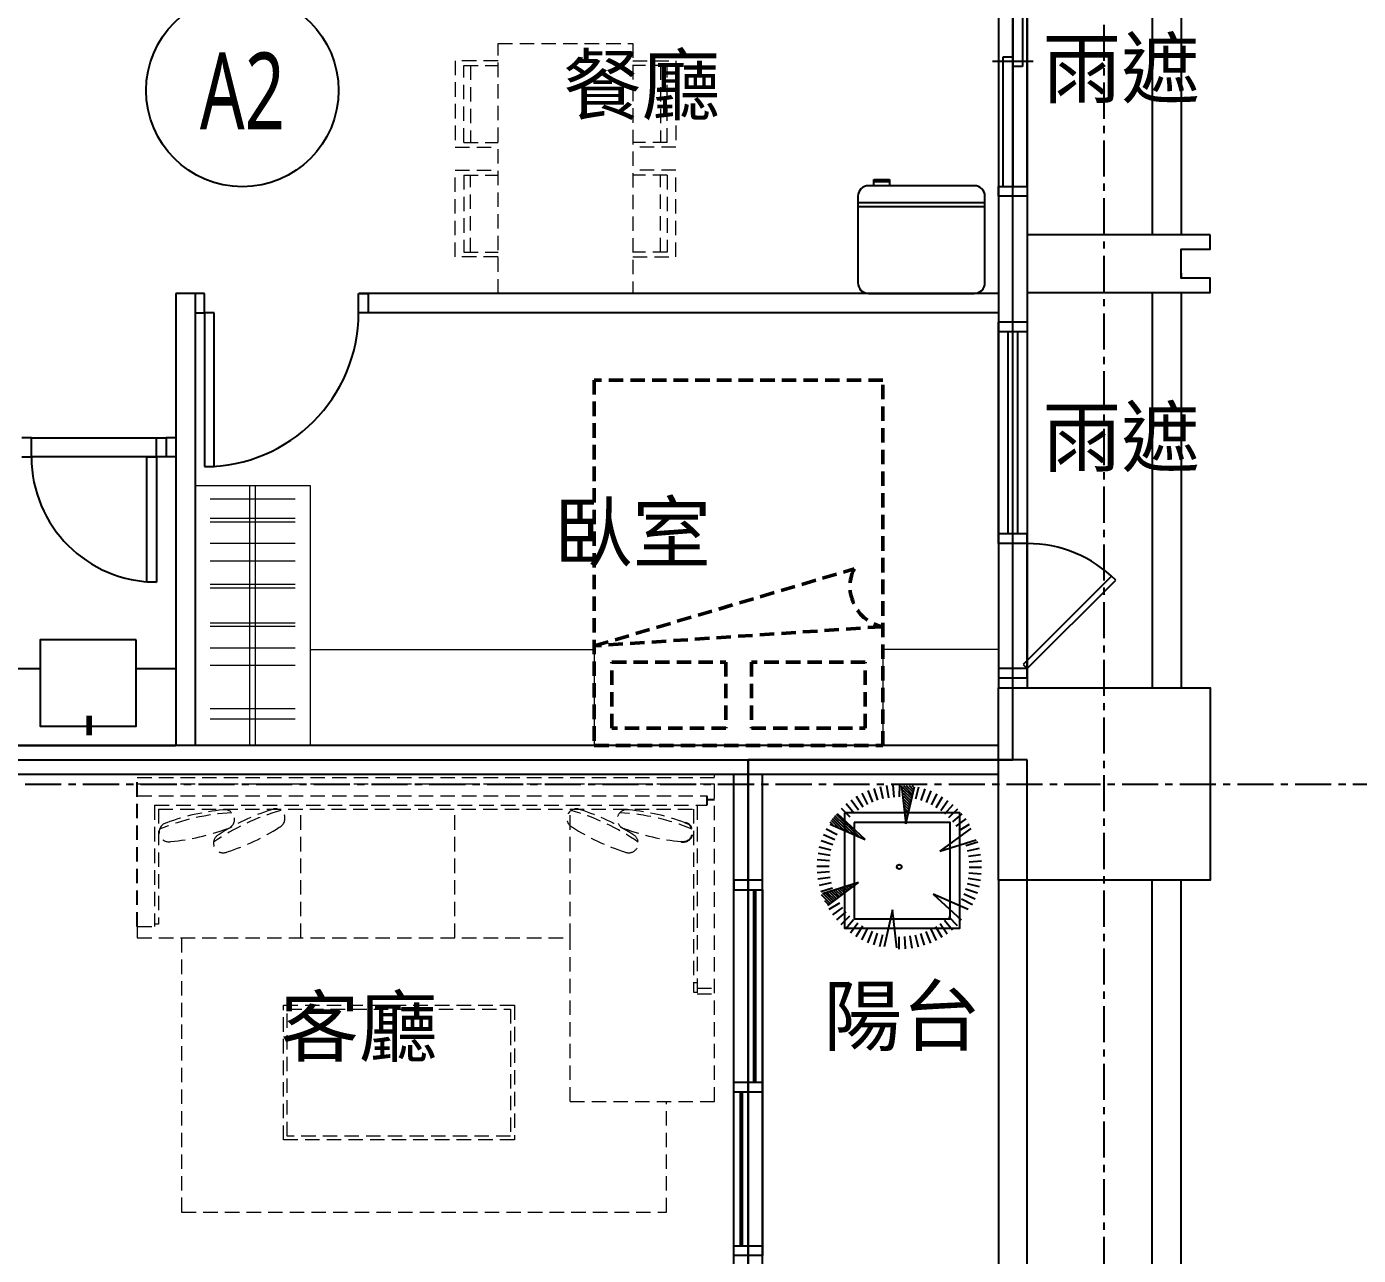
# Model space of a CAD drawing. Header units: millimetres. Extents: x -3377 to 119122, y -22007 to 15479.
# Drawn here: x 42346 to 43038, y 12964 to 13603 of the extents above; entities that cross this region are included whole.
import ezdxf
from ezdxf.enums import TextEntityAlignment as Align

# ---------------------------------------------------------------- set-up
doc = ezdxf.new("R2010")
doc.units = ezdxf.units.MM
doc.header["$LTSCALE"] = 150
doc.header["$MEASUREMENT"] = 0
for name, pattern in [('11', [0.15, 0.1, -0.05]), ('CENTER', [2, 1.25, -0.25, 0.25, -0.25]), ('HIDDEN', [0.375, 0.25, -0.125])]:
    doc.linetypes.add(name, pattern=pattern)
doc.layers.get('0').update_dxf_attribs({"plot": 0})
for name, color, linetype, plot in [('AREA', 3, 'Continuous', False), ('FUNITURE', 9, 'Continuous', False), ('S-ARCH', 252, 'Continuous', False)]:
    doc.layers.add(name, color=color, linetype=linetype, plot=plot)
for name, color, linetype in [('area3', 7, 'HIDDEN'), ('COL', 1, 'Continuous'), ('GRID', 5, 'CENTER'), ('OPEN', 4, 'Continuous'), ('PLANT', 3, 'Continuous'), ('SYM', 3, 'Continuous'), ('TEXT', 2, 'Continuous'), ('TOIL', 6, 'Continuous'), ('WALL', 2, 'Continuous'), ('WALL2', 3, 'Continuous'), ('WALL3', 4, 'Continuous'), ('景觀', 8, 'Continuous')]:
    doc.layers.add(name, color=color, linetype=linetype)
doc.styles.add('C1', font='', dxfattribs={"bigfont": 'japanese.shx'})
doc.styles.add('HH', font='')
doc.styles.get('C1').set_extended_font_data('微軟正黑體')
doc.styles.get('HH').set_extended_font_data('Microsoft JhengHei')

# ---------------------------------------------------------------- blocks, each defined once
blk = doc.blocks.new('A$C36C53BDF')
at = {"color": 252}
for p, q in [((-1537.06143, -13.63893), (-1537.06143, -183.63893)), ((-1522.06143, -13.63893), (-1522.06143, -183.63893)), ((-1522.06143, -203.63893), (-1522.06143, -206.13893)), ((-1537.06143, -213.63893), (-1537.06143, -419.13893)), ((-1522.06143, -213.63893), (-1522.06143, -419.13893))]:
    blk.add_line(p, q, dxfattribs=at)
for points in [[(-1537.06143, -994.13893), (-1537.06143, -519.13893)], [(-1522.06143, -994.13893), (-1522.06143, -519.13893)]]:
    blk.add_lwpolyline(points, dxfattribs=at)
at = {"layer": 'AREA', "color": 252}
blk.add_lwpolyline([(-3734.56144, -1041.63893), (-3144.56143, -1041.63893), (-3144.56143, -701.63893), (-2884.56143, -701.63893), (-2884.56143, -726.63893), (-2884.56143, -1001.63893), (-2727.06143, -1001.63893), (-2617.06143, -1001.63893), (-2617.06143, -1086.63893), (-1609.56143, -1086.63893), (-1609.56143, -766.63893), (-1747.06143, -766.63893), (-1747.06143, -456.63893), (-1609.56143, -456.63893), (-1609.56143, 48.36107)], dxfattribs=at)
for points in [[(-1979.56143, 48.36107), (-1979.56143, 258.36107), (-2412.06143, 258.36107), (-2412.06143, 118.36107), (-2412.06143, -311.63893), (-2412.06143, -449.13893), (-2412.06143, -456.63893), (-1747.06143, -456.63893), (-1609.56143, -456.63893), (-1609.56143, 48.36107), (-1794.56143, 48.36107)], [(-1602.06143, -456.63893), (-1747.06143, -456.63893), (-1747.06143, -766.63893), (-1602.06143, -766.63893)]]:
    blk.add_lwpolyline(points, close=True, dxfattribs=at)
at = {"layer": 'area3', "color": 252}
blk.add_line((-1602.06143, -163.63893), (-1617.06143, -163.63893), dxfattribs=at)
at = {"layer": 'COL', "color": 252}
blk.add_lwpolyline([(-1617.06143, -419.13893), (-1507.06143, -419.13893), (-1507.06143, -519.13893), (-1617.06143, -519.13893)], close=True, dxfattribs=at)
at = {"layer": 'FUNITURE', "color": 252, "linetype": '11', "lineweight": 5, "ltscale": 0.5}
for p, q in [((-1877.06143, -214.13893), (-1877.06143, -84.13893)), ((-1877.06143, -84.13893), (-1807.06143, -84.13893)), ((-1807.06143, -84.13893), (-1807.06143, -214.13893)), ((-1877.06143, -93.15773), (-1899.42958, -93.15773)), ((-1899.42958, -93.15773), (-1899.42958, -138.15773)), ((-1894.92958, -135.68273), (-1894.92958, -95.62778)), ((-1894.92958, -95.63273), (-1877.06143, -95.63273)), ((-1891.45924, -95.62778), (-1891.45924, -135.68273)), ((-1807.06143, -93.15773), (-1784.69329, -93.15773)), ((-1789.19329, -95.63273), (-1807.06143, -95.63273)), ((-1792.66362, -95.62778), (-1792.66362, -135.68273)), ((-1789.19329, -135.68273), (-1789.19329, -95.62778)), ((-1784.69329, -93.15773), (-1784.69329, -138.15773)), ((-1899.42958, -138.15773), (-1877.06143, -138.15773)), ((-1894.92958, -135.68273), (-1877.06143, -135.68273)), ((-1789.19329, -135.68273), (-1807.06143, -135.68273)), ((-1784.69329, -138.15773), (-1807.06143, -138.15773)), ((-1899.42958, -195.12014), (-1899.42958, -150.12014)), ((-1899.42958, -150.12014), (-1877.06143, -150.12014)), ((-1784.69329, -150.12014), (-1807.06143, -150.12014)), ((-1784.69329, -195.12014), (-1784.69329, -150.12014)), ((-1894.92958, -152.59514), (-1894.92958, -192.65009)), ((-1894.92958, -152.59514), (-1877.06143, -152.59514)), ((-1891.45924, -192.65009), (-1891.45924, -152.59514)), ((-1789.19329, -152.59514), (-1807.06143, -152.59514)), ((-1792.66362, -192.65009), (-1792.66362, -152.59514)), ((-1789.19329, -152.59514), (-1789.19329, -192.65009)), ((-1894.92958, -192.64514), (-1877.06143, -192.64514)), ((-1789.19329, -192.64514), (-1807.06143, -192.64514)), ((-1877.06143, -195.12014), (-1899.42958, -195.12014)), ((-1807.06143, -195.12014), (-1784.69329, -195.12014)), ((-1876.98165, -214.13893), (-1877.06143, -214.05915)), ((-1807.06143, -214.13893), (-1877.06143, -214.13893)), ((-1764.56143, -464.13893), (-2064.56143, -464.13893)), ((-2064.56143, -465.75957), (-1764.56143, -465.75957)), ((-2064.56143, -469.10368), (-1764.56143, -469.10368)), ((-1764.56147, -634.13893), (-1764.56143, -464.13893)), ((-2064.56143, -475.21087), (-1768.56143, -475.21087)), ((-2055.56143, -480.21087), (-1768.56143, -480.21087)), ((-2055.56143, -480.21087), (-2055.56143, -543.21087)), ((-2053.56143, -482.21087), (-1775.56143, -482.21087)), ((-2053.56143, -482.21087), (-2053.56143, -542.06598)), ((-1979.56143, -549.13893), (-1979.56143, -482.21087)), ((-1899.56143, -549.13893), (-1899.56143, -482.21087)), ((-1839.56143, -549.13893), (-1839.56143, -482.21087)), ((-1775.56143, -482.21087), (-1775.56143, -577.29019)), ((-1773.56143, -480.21087), (-1773.56143, -578.21087)), ((-2064.56143, -543.21087), (-2064.56143, -549.13893)), ((-2064.56143, -543.21087), (-2055.56143, -543.21087)), ((-2053.56143, -542.06598), (-2055.56143, -542.06598)), ((-2064.56143, -549.13893), (-1839.56143, -549.13893)), ((-2041.50765, -549.13893), (-2041.50765, -691.71087)), ((-1839.56143, -634.13893), (-1839.56143, -549.13893)), ((-1775.56146, -572.29019), (-1773.56146, -572.29019)), ((-1775.56143, -577.29019), (-1773.56143, -577.29019)), ((-1773.56146, -575.21087), (-1764.56146, -575.21087)), ((-1773.56143, -578.21087), (-1764.56143, -578.21087)), ((-1988.59696, -654.13893), (-1988.59696, -584.13893)), ((-1988.59696, -584.13893), (-1868.59696, -584.13893)), ((-1986.59696, -652.13893), (-1986.59696, -586.13893)), ((-1986.59696, -586.13893), (-1870.59696, -586.13893)), ((-1870.59696, -586.13893), (-1870.59696, -652.13893)), ((-1868.59696, -584.13893), (-1868.59696, -654.13893)), ((-1839.56143, -634.13893), (-1764.56147, -634.13893)), ((-1789.56143, -691.71087), (-1789.56143, -634.13893)), ((-1868.59696, -654.13893), (-1988.59696, -654.13893)), ((-1870.59696, -652.13893), (-1986.59696, -652.13893)), ((-2041.50765, -691.71087), (-1789.56143, -691.71087))]:
    blk.add_line(p, q, dxfattribs=at)
at = {"layer": 'FUNITURE', "color": 252, "ltscale": 0.5}
for p, q in [((-1629.56143, -158.13893), (-1684.56143, -158.13893)), ((-1629.56143, -158.13893), (-1684.56143, -158.13893)), ((-1681.73737, -154.83893), (-1673.66274, -154.83893)), ((-1681.73737, -158.13893), (-1681.73737, -154.83893)), ((-1681.73737, -154.83893), (-1673.66274, -154.83893)), ((-1681.73737, -158.13893), (-1681.73737, -154.83893)), ((-1673.66274, -156.13893), (-1681.73737, -156.13893)), ((-1673.66274, -156.13893), (-1681.73737, -156.13893)), ((-1673.66274, -154.83893), (-1673.66274, -158.13893)), ((-1673.66274, -154.83893), (-1673.66274, -158.13893)), ((-1690.06143, -163.63893), (-1690.06143, -208.63893)), ((-1690.06143, -163.63893), (-1690.06143, -208.63893)), ((-1624.06143, -208.63893), (-1624.06143, -163.63893)), ((-1624.06143, -208.63893), (-1624.06143, -163.63893)), ((-1690.06143, -166.93893), (-1624.06143, -166.93893)), ((-1690.06143, -166.93893), (-1624.06143, -166.93893)), ((-1690.06143, -169.00073), (-1624.06143, -169.00073)), ((-1690.06143, -169.00073), (-1624.06143, -169.00073)), ((-1617.06143, -214.13893), (-1697.06143, -214.13893)), ((-1617.06143, -214.13893), (-1697.06143, -214.13893)), ((-1684.56143, -214.13893), (-1629.56143, -214.13893)), ((-1684.56143, -214.13893), (-1629.56143, -214.13893))]:
    blk.add_line(p, q, dxfattribs=at)
at = {"layer": 'FUNITURE', "color": 252, "lineweight": 5, "ltscale": 0.5}
for p, q in [((-2006.06144, -449.13577), (-2006.06144, -314.13577)), ((-2003.06144, -449.13577), (-2003.06144, -314.13577))]:
    blk.add_line(p, q, dxfattribs=at)
at = {"layer": 'FUNITURE', "color": 252, "lineweight": 13, "ltscale": 0.5}
for p, q in [((-1982.4849, -321.00122), (-2026.63797, -321.00122)), ((-2026.63797, -330.9422), (-1982.4849, -330.9422)), ((-1982.4849, -332.98769), (-2026.63797, -332.98769)), ((-1982.4849, -344.12827), (-2026.63797, -344.12827)), ((-1982.4849, -353.27975), (-2026.63797, -353.27975)), ((-2026.63797, -365.26622), (-1982.4849, -365.26622)), ((-1982.4849, -367.31171), (-2026.63797, -367.31171)), ((-2026.63797, -385.26622), (-1982.4849, -385.26622)), ((-1982.4849, -387.31171), (-2026.63797, -387.31171)), ((-1982.4849, -398.45229), (-2026.63797, -398.45229)), ((-1982.4849, -407.60377), (-2026.63797, -407.60377)), ((-1982.4849, -430.10377), (-2026.63797, -430.10377)), ((-1982.4849, -435.50122), (-2026.63797, -435.50122))]:
    blk.add_line(p, q, dxfattribs=at)
at = {"layer": 'FUNITURE', "color": 252, "linetype": '11', "lineweight": 50, "ltscale": 0.5}
for p, q in [((-1827.06173, -397.35026), (-1692.06173, -357.35026)), ((-1677.43673, -387.35026), (-1827.06173, -397.35026))]:
    blk.add_line(p, q, dxfattribs=at)
at = {"layer": 'FUNITURE', "color": 252, "linetype": '11', "ltscale": 0.5}
for p, q in [((-2064.56143, -543.21087), (-2064.56143, -464.13893)), ((-1768.56144, -475.21087), (-1768.56144, -480.21087)), ((-1768.56144, -477.21087), (-1764.56144, -477.21087))]:
    blk.add_line(p, q, dxfattribs=at)
at = {"layer": 'FUNITURE', "color": 252, "linetype": '11', "lineweight": 50, "ltscale": 0.5}
blk.add_lwpolyline([(-1827.06173, -449.13577), (-1677.06173, -449.13577), (-1677.06173, -259.13577), (-1827.06173, -259.13577), (-1827.06173, -449.13577)], dxfattribs=at)
at = {"layer": 'FUNITURE', "color": 252, "lineweight": 5, "ltscale": 0.5}
for points in [[(-2034.56143, -314.13577), (-2034.56143, -449.13577), (-1974.56143, -449.13577), (-1974.56143, -314.13577)], [(-1974.56143, -399.13577), (-1827.06173, -399.13577), (-1827.06173, -449.13577), (-1974.56143, -449.13577)], [(-1617.06143, -449.13893), (-1617.06143, -399.13893), (-1677.06173, -399.13577), (-1677.06173, -449.13577)]]:
    blk.add_lwpolyline(points, close=True, dxfattribs=at)
at = {"layer": 'FUNITURE', "color": 252, "linetype": '11', "lineweight": 50, "ltscale": 0.5}
for points in [[(-1817.89886, -440.15042), (-1817.89886, -405.75226), (-1758.72459, -405.75226), (-1758.72459, -440.15042)], [(-1686.22459, -440.15042), (-1686.22459, -405.75226), (-1745.39886, -405.75226), (-1745.39886, -440.15042)]]:
    blk.add_lwpolyline(points, close=True, dxfattribs=at)
at = {"layer": 'FUNITURE', "color": 252, "ltscale": 0.5}
for centre, start, end in [((-1684.56143, -163.63893), 89.99999516, 179.99999517), ((-1684.56143, -163.63893), 89.99999516, 179.99999517), ((-1629.56143, -163.63893), 359.99999517, 89.99999516), ((-1629.56143, -163.63893), 359.99999517, 89.99999516), ((-1684.56143, -208.63893), 179.99999517, 269.99999516), ((-1684.56143, -208.63893), 179.99999517, 269.99999516), ((-1629.56143, -208.63893), 269.99999516, 359.99999517), ((-1629.56143, -208.63893), 269.99999516, 359.99999517)]:
    blk.add_arc(centre, 5.5, start, end, dxfattribs=at)
at = {"layer": 'FUNITURE', "color": 252, "linetype": '11', "lineweight": 50, "ltscale": 0.5}
blk.add_arc((-1672.80647, -366.52817), 21.33071, 154.51547753, 257.46299041, dxfattribs=at)
at = {"layer": 'FUNITURE', "color": 252, "linetype": '11', "lineweight": 5, "ltscale": 0.5}
for centre, radius, start, end in [((-2009.51623, -596.9231), 113, 92.9555158, 112.63374078), ((-2009.91548, -595.16501), 113, 95.16647862, 110.42277796), ((-1959.84431, -591.82138), 113, 105.47817621, 125.1564012), ((-1960.61527, -590.19169), 113, 107.68913904, 122.94543837), ((-2018.98384, -487.49995), 5, 282.79462829, 102.79462829), ((-1992.81244, -487.0542), 5, 295.31728871, 115.31728871), ((-1836.31042, -487.0542), 5, 64.68271129, 244.68271129), ((-1869.27856, -591.82138), 113, 54.8435988, 74.52182379), ((-1868.5076, -590.19169), 113, 57.05456163, 72.31086096), ((-1810.13903, -487.49995), 5, 77.20537171, 257.20537171), ((-1819.60664, -596.9231), 113, 67.36625921, 87.0444842), ((-1819.20738, -595.16501), 113, 69.57722204, 84.83352138), ((-2048.23894, -494.14366), 5, 102.79462829, 282.79462829), ((-1780.88393, -494.14366), 5, 257.20537171, 77.20537171), ((-2057.3073, -386.4786), 113, 275.16647862, 290.42277796), ((-2019.93105, -499.88312), 5, 115.31728871, 295.31728871), ((-2052.12823, -396.74563), 113, 287.68913904, 302.94543837), ((-1776.99464, -396.74563), 113, 237.05456163, 252.31086096), ((-1809.19182, -499.88312), 5, 244.68271129, 64.68271129), ((-1771.81557, -386.4786), 113, 249.57722204, 264.83352138)]:
    blk.add_arc(centre, radius, start, end, dxfattribs=at)
at = {"layer": 'FUNITURE', "color": 252, "linetype": '11', "ltscale": 0.5}
blk.add_arc((-1780.88393, -494.14366), 5, 257.20536031, 77.20536031, dxfattribs=at)
at = {"layer": 'GRID', "color": 252, "ltscale": 0.1}
for p, q in [((-1562.06143, -1143.31489), (-1562.06143, 1527.02051)), ((-4852.80253, -469.13893), (-1061.07926, -469.13893))]:
    blk.add_line(p, q, dxfattribs=at)
at = {"layer": 'OPEN', "color": 252, "linetype": 'Continuous'}
for p, q in [((-1617.06143, -28.63893), (-1617.06143, -158.63893)), ((-1609.56143, -28.63893), (-1609.56143, -158.63893)), ((-1604.56143, -28.63893), (-1604.56143, -96.13893)), ((-1602.06143, -158.63893), (-1602.06143, -28.63893)), ((-1599.06143, -93.63893), (-1620.06143, -93.63893)), ((-1614.56143, -158.63893), (-1614.56143, -91.13893)), ((-1614.56143, -91.13893), (-1609.56143, -91.13893)), ((-1604.56143, -96.13893), (-1609.56143, -96.13893)), ((-1617.06143, -163.63893), (-1617.06143, -158.63893)), ((-1617.06143, -158.63893), (-1602.06143, -158.63893)), ((-1602.06143, -158.63893), (-1602.06143, -163.63893)), ((-2029.56173, -214.13893), (-2034.56173, -214.13893)), ((-2029.56173, -224.13893), (-2029.56173, -214.13893)), ((-1949.56173, -224.13893), (-1949.56173, -214.13893)), ((-1949.56173, -214.13893), (-1944.56173, -214.13893)), ((-2034.56173, -224.13893), (-2029.56173, -224.13893)), ((-2029.56173, -224.13893), (-2029.56173, -304.13893)), ((-2024.56173, -224.13893), (-2029.56173, -224.13893)), ((-2024.56173, -304.13893), (-2024.56173, -224.13893)), ((-1944.56173, -224.13893), (-1949.56173, -224.13893)), ((-2119.56143, -289.13893), (-2124.56143, -289.13893)), ((-2119.56143, -299.13893), (-2119.56143, -289.13893)), ((-2119.56143, -289.13893), (-2054.56143, -289.13893)), ((-2054.56143, -299.13893), (-2054.56143, -289.13893)), ((-2054.56143, -289.13893), (-2049.56143, -289.13893)), ((-2124.56143, -299.13893), (-2119.56143, -299.13893)), ((-2054.56143, -299.13893), (-2119.56143, -299.13893)), ((-2059.56143, -364.13893), (-2059.56143, -299.13893)), ((-2059.56143, -299.13893), (-2054.56143, -299.13893)), ((-2049.56143, -299.13893), (-2054.56143, -299.13893)), ((-2054.56143, -299.13893), (-2054.56143, -364.13893)), ((-2029.56173, -304.13893), (-2024.56173, -304.13893)), ((-2054.56143, -364.13893), (-2059.56143, -364.13893)), ((-1754.56143, -519.13893), (-1754.56143, -524.13893)), ((-1754.56143, -524.13893), (-1739.56143, -524.13893)), ((-1754.56143, -709.13893), (-1754.56143, -524.13893)), ((-1744.06143, -624.13893), (-1744.06143, -524.13893)), ((-1743.06143, -624.13893), (-1743.06143, -524.13893)), ((-1739.56143, -524.13893), (-1739.56143, -519.13893)), ((-1739.56143, -524.13893), (-1739.56143, -709.13893)), ((-1754.56143, -624.13893), (-1739.56143, -624.13893)), ((-1754.56143, -629.13893), (-1739.56143, -629.13893)), ((-1751.06143, -709.13893), (-1751.06143, -629.13893)), ((-1750.06143, -709.13893), (-1750.06143, -629.13893)), ((-1750.06143, -629.13893), (-1747.06143, -629.13893)), ((-1747.06143, -629.13893), (-1747.06143, -624.13893)), ((-1747.06143, -624.13893), (-1744.06143, -624.13893)), ((-1747.06143, -709.13893), (-1747.06143, -629.13893)), ((-1754.56143, -714.13893), (-1754.56143, -709.13893)), ((-1754.56143, -709.13893), (-1739.56143, -709.13893)), ((-1739.56143, -709.13893), (-1739.56143, -714.13893))]:
    blk.add_line(p, q, dxfattribs=at)
at = {"layer": 'OPEN', "color": 252, "lineweight": -2}
for p, q in [((-1617.06143, -234.13893, 1.07354), (-1617.06143, -229.13893, 1.07354)), ((-1617.06143, -339.13893, 1.07354), (-1617.06143, -234.13893, 1.07354)), ((-1602.06143, -234.13893, 1.07354), (-1617.06143, -234.13893, 1.07354)), ((-1612.06143, -234.13893, 1.07354), (-1612.06143, -339.13893, 1.07354)), ((-1607.06143, -234.13893, 1.07354), (-1607.06143, -339.13893, 1.07354)), ((-1602.06143, -229.13893, 1.07354), (-1602.06143, -234.13893, 1.07354)), ((-1602.06143, -234.13893, 1.07354), (-1602.06143, -339.13893, 1.07354)), ((-1602.06143, -339.13893, 1.07354), (-1617.06143, -339.13893, 1.07354)), ((-1617.06143, -339.13893, 1.07354), (-1617.06143, -344.13893, 1.07354)), ((-1602.06143, -344.13893, 1.07354), (-1602.06143, -339.13893, 1.07354))]:
    blk.add_line(p, q, dxfattribs=at)
at = {"layer": 'OPEN', "color": 252, "linetype": 'Continuous', "lineweight": -2}
for p, q in [((-1617.06143, -344.13893, 1.07354), (-1617.06143, -339.13893, 1.07354)), ((-1602.06143, -344.13893, 1.07354), (-1617.06143, -344.13893, 1.07354)), ((-1617.06143, -344.13893, 1.07354), (-1617.06143, -409.13893, 1.07354)), ((-1602.06143, -339.13893, 1.07354), (-1602.06143, -344.13893, 1.07354)), ((-1602.06143, -409.13893, 1.07354), (-1602.06143, -344.13893, 1.07354)), ((-1558.22081, -361.05567, 1.07354), (-1604.18275, -407.01761, 1.07354)), ((-1602.06143, -409.13893, 1.07354), (-1556.09949, -363.17699, 1.07354)), ((-1556.09949, -363.17699, 1.07354), (-1558.22081, -361.05567, 1.07354)), ((-1604.18275, -407.01761, 1.07354), (-1602.06143, -409.13893, 1.07354)), ((-1602.06143, -409.13893, 1.07354), (-1617.06143, -409.13893, 1.07354)), ((-1617.06143, -409.13893, 1.07354), (-1617.06143, -414.13893, 1.07354)), ((-1602.06143, -414.13893, 1.07354), (-1602.06143, -409.13893, 1.07354))]:
    blk.add_line(p, q, dxfattribs=at)
at = {"layer": 'OPEN', "color": 252, "linetype": 'Continuous'}
for centre, radius, start, end in [((-2029.56173, -224.13893), 80, 270, 0), ((-2054.56143, -299.13893), 65, 180, 270)]:
    blk.add_arc(centre, radius, start, end, dxfattribs=at)
at = {"layer": 'OPEN', "color": 252, "linetype": 'Continuous', "lineweight": -2}
blk.add_arc((-1602.06143, -409.13893, 1.07354), 65, 45, 90, dxfattribs=at)
at = {"layer": 'PLANT', "color": 252, "lineweight": -2}
for points in [[(-1697.06143, -484.13893), (-1697.06143, -544.13893), (-1637.06143, -544.13893), (-1637.06143, -484.13893)], [(-1692.06143, -489.13893), (-1692.06143, -539.13893), (-1642.06143, -539.13893), (-1642.06143, -489.13893)]]:
    blk.add_lwpolyline(points, close=True, dxfattribs=at)
at = {"layer": 'SYM', "color": 252}
blk.add_circle((-2009.94333, -108.64397), 50, dxfattribs=at)
at = {"layer": 'TOIL', "color": 252}
for p, q in [((-2139.56143, -409.13893), (-2115.06143, -409.13893)), ((-2065.06143, -409.13893), (-2044.56143, -409.13893)), ((-2044.56143, -409.13893), (-2044.56143, -449.13893)), ((-2224.56143, -449.13893), (-2044.56143, -449.13893))]:
    blk.add_line(p, q, dxfattribs=at)
blk.add_lwpolyline([(-2065.06143, -394.13893), (-2115.06143, -394.13893), (-2115.06143, -439.13893), (-2065.06143, -439.13893)], close=True, dxfattribs=at)
at = {"layer": 'TOIL', "color": 252, "const_width": 3}
blk.add_lwpolyline([(-2089.56143, -433.68217), (-2089.56143, -443.79374)], dxfattribs=at)
at = {"layer": 'WALL', "color": 252}
for p, q in [((-1602.06143, 55.86107), (-1602.06143, -419.13893)), ((-1617.06143, 40.86107), (-1617.06143, -419.13893)), ((-1602.06143, -229.13893, 1.07354), (-1617.06143, -229.13893, 1.07354)), ((-1602.06143, -414.13893, 1.07354), (-1617.06143, -414.13893, 1.07354)), ((-1617.06143, -449.13893), (-2404.56143, -449.13893)), ((-1617.06143, -464.13893), (-2419.56143, -464.13893)), ((-1739.56143, -519.13893), (-1754.56143, -519.13893)), ((-1739.56143, -714.13893), (-1754.56143, -714.13893))]:
    blk.add_line(p, q, dxfattribs=at)
blk.add_lwpolyline([(-1507.06143, -183.63893), (-1602.06143, -183.63893), (-1602.06143, -213.63893), (-1507.06143, -213.63893), (-1507.06143, -206.13893), (-1522.06143, -206.13893), (-1522.06143, -191.13893), (-1507.06143, -191.13893)], close=True, dxfattribs=at)
for points in [[(-1617.06143, -994.13893), (-1617.06143, -774.13893), (-1754.56143, -774.13893), (-1754.56143, -464.13893)], [(-1602.06143, -994.13893), (-1602.06143, -759.13893), (-1739.56143, -759.13893), (-1739.56143, -464.13893)]]:
    blk.add_lwpolyline(points, dxfattribs=at)
at = {"layer": 'WALL2', "color": 252}
for p, q in [((-2044.56143, -214.13893), (-2044.56143, -449.13893)), ((-2034.56143, -214.13893), (-2044.56143, -214.13893)), ((-2034.56143, -214.13893), (-2034.56143, -449.13893)), ((-1617.06142, -214.13893), (-1949.22967, -214.13893)), ((-1944.56173, -214.13893), (-1944.56173, -224.13893)), ((-1617.06142, -224.13893), (-1944.56173, -224.13893)), ((-2044.56143, -289.13893), (-2049.56143, -289.13893)), ((-2049.56143, -289.13893), (-2049.56143, -299.13893)), ((-2044.56143, -299.13893), (-2049.56143, -299.13893))]:
    blk.add_line(p, q, dxfattribs=at)
at = {"layer": 'WALL3', "color": 252}
for p, q in [((-1617.06143, -519.13893), (-1617.06143, -759.13893)), ((-1602.06143, -754.13893), (-1602.06143, -519.13893))]:
    blk.add_line(p, q, dxfattribs=at)
at = {"layer": '景觀', "color": 252}
for p, q in [((-1676.86477, -476.79315), (-1678.33161, -470.53584)), ((-1674.06248, -476.25133), (-1675.03385, -469.89822)), ((-1671.22632, -475.93105), (-1671.69623, -469.52131)), ((-1668.37377, -475.83428), (-1668.33934, -469.40743)), ((-1667.34119, -470.02923), (-1665.09673, -489.77143)), ((-1666.31879, -469.88321), (-1661.9462, -474.1642)), ((-1665.09673, -489.77143), (-1660.71766, -470.59409)), ((-1664.8952, -469.86814), (-1661.70275, -472.9937)), ((-1663.4716, -469.85307), (-1661.45931, -471.8232)), ((-1662.048, -469.838), (-1661.21587, -470.6527)), ((-1689.77666, -482.66193), (-1693.52641, -477.44226)), ((-1687.39503, -481.08897), (-1690.72368, -475.59119)), ((-1684.89732, -479.70771), (-1687.78437, -473.96572)), ((-1682.29894, -478.52668), (-1684.72658, -472.57587)), ((-1679.61591, -477.55316), (-1681.56917, -471.43023)), ((-1666.81471, -470.80653), (-1662.18964, -475.3347)), ((-1666.64447, -472.38204), (-1662.43308, -476.5052)), ((-1666.47423, -473.95756), (-1662.67652, -477.6757)), ((-1666.30399, -475.53307), (-1662.91996, -478.8462)), ((-1666.13375, -477.10859), (-1663.1634, -480.0167)), ((-1659.89353, -476.88408), (-1658.35973, -470.64285)), ((-1657.1507, -477.67353), (-1655.13194, -471.57188)), ((-1654.47825, -478.67575), (-1651.98699, -472.7513)), ((-1651.89268, -479.88456), (-1648.94427, -474.17383)), ((-1649.40992, -481.2925), (-1646.02254, -475.8307)), ((-1694.13379, -486.34307), (-1698.6539, -481.77426)), ((-1692.02754, -484.41691), (-1696.17526, -479.50753)), ((-1665.96351, -478.6841), (-1663.40684, -481.1872)), ((-1665.79327, -480.25962), (-1663.65028, -482.35771)), ((-1665.62303, -481.83513), (-1663.89373, -483.52821)), ((-1665.45279, -483.41064), (-1664.13717, -484.69871)), ((-1647.04528, -482.89089), (-1643.23981, -477.71171)), ((-1644.81333, -484.66989), (-1640.61325, -479.80524)), ((-1642.72785, -486.61852), (-1638.15903, -482.0984)), ((-1704.63838, -488.72016), (-1703.06039, -490.26508)), ((-1704.46176, -490.04358), (-1686.24228, -497.97092)), ((-1704.01479, -487.92184), (-1700.26097, -491.59701)), ((-1703.3912, -487.12352), (-1697.46155, -492.92893)), ((-1702.76761, -486.3252), (-1694.66213, -494.26086)), ((-1702.14403, -485.52688), (-1691.86271, -495.59279)), ((-1701.37017, -484.87569), (-1689.06329, -496.92471)), ((-1686.24228, -497.97092), (-1700.66081, -484.58986)), ((-1665.28255, -484.98616), (-1664.38061, -485.86921)), ((-1665.11231, -486.56167), (-1664.62405, -487.03971)), ((-1664.94207, -488.13719), (-1664.86749, -488.21021)), ((-1640.80168, -488.72476), (-1635.8923, -484.57705)), ((-1639.04671, -490.97564), (-1633.82704, -487.2259)), ((-1637.47374, -493.35728), (-1631.97596, -490.02862)), ((-1702.07655, -498.09348), (-1708.00101, -495.60221)), ((-1700.86775, -495.5079), (-1706.57848, -492.55949)), ((-1631.44797, -492.16941), (-1647.42298, -503.98428)), ((-1647.42298, -503.98428), (-1628.62538, -498.18799)), ((-1703.86822, -503.50876), (-1710.10945, -501.97496)), ((-1703.07877, -500.76592), (-1709.18042, -498.74716)), ((-1633.93794, -501.13639), (-1627.815, -499.18314)), ((-1633.17792, -503.88753), (-1626.92061, -502.4207)), ((-1704.91803, -511.989), (-1711.34487, -511.95456)), ((-1704.79069, -509.13765), (-1711.19503, -508.59907)), ((-1704.44004, -506.30508), (-1710.78237, -505.26569)), ((-1632.63611, -506.68982), (-1626.283, -505.71846)), ((-1632.31582, -509.52599), (-1625.90609, -509.05607)), ((-1704.82126, -514.84154), (-1711.23099, -515.31146)), ((-1704.50097, -517.67771), (-1710.85408, -518.64907)), ((-1632.69704, -518.06245), (-1626.35471, -519.10184)), ((-1632.34639, -515.22988), (-1625.94206, -515.76846)), ((-1632.21905, -512.37853), (-1625.79221, -512.41297)), ((-1703.95916, -520.48), (-1710.21647, -521.94683)), ((-1703.19914, -523.23114), (-1709.32208, -525.18439)), ((-1689.7141, -520.38325), (-1708.5117, -526.17954)), ((-1707.07965, -525.7776), (-1702.8181, -529.94987)), ((-1705.99057, -525.43502), (-1701.99855, -529.3434)), ((-1705.68911, -532.19812), (-1689.7141, -520.38325)), ((-1704.90149, -525.09244), (-1701.17901, -528.73693)), ((-1703.81241, -524.74986), (-1700.35946, -528.13047)), ((-1702.72333, -524.40728), (-1699.53992, -527.524)), ((-1701.63426, -524.0647), (-1698.72037, -526.91753)), ((-1700.54518, -523.72212), (-1697.90082, -526.31106)), ((-1699.4561, -523.37954), (-1697.08128, -525.7046)), ((-1698.36702, -523.03695), (-1696.26173, -525.09813)), ((-1697.27794, -522.69437), (-1695.44219, -524.49166)), ((-1696.18886, -522.35179), (-1694.62264, -523.88519)), ((-1695.09978, -522.00921), (-1693.8031, -523.27873)), ((-1694.0107, -521.66663), (-1692.98355, -522.67226)), ((-1692.92162, -521.32405), (-1692.16401, -522.06579)), ((-1691.83254, -520.98147), (-1691.34446, -521.45932)), ((-1690.74346, -520.63889), (-1690.52492, -520.85286)), ((-1634.05831, -523.60161), (-1627.95666, -525.62037)), ((-1633.26886, -520.85877), (-1627.02763, -522.39257)), ((-1709.14336, -526.57481), (-1704.45719, -531.1628)), ((-1708.16873, -526.12018), (-1703.63764, -530.55633)), ((-1707.45749, -529.6342), (-1705.27673, -531.76927)), ((-1699.66334, -531.01025), (-1705.16112, -534.33891)), ((-1650.8948, -526.39661), (-1636.47627, -539.77767)), ((-1632.67532, -534.32395), (-1650.8948, -526.39661)), ((-1636.26933, -528.85963), (-1630.55861, -531.80804)), ((-1635.06053, -526.27405), (-1629.13607, -528.76532)), ((-1698.09038, -533.39189), (-1703.31004, -537.14163)), ((-1696.3354, -535.64277), (-1701.24478, -539.79048)), ((-1694.40923, -537.74901), (-1698.97805, -542.26913)), ((-1692.32375, -539.69764), (-1696.52384, -544.56229)), ((-1672.04036, -534.5961), (-1676.41942, -553.77344)), ((-1669.79589, -554.3383), (-1672.04036, -534.5961)), ((-1643.00329, -538.02446), (-1638.48318, -542.59327)), ((-1690.0918, -541.47664), (-1693.89727, -546.65582)), ((-1687.72716, -543.07503), (-1691.11454, -548.53683)), ((-1685.2444, -544.48297), (-1688.19281, -550.1937)), ((-1682.65883, -545.69178), (-1685.15009, -551.61623)), ((-1679.98639, -546.694), (-1682.00514, -552.79565)), ((-1654.83814, -545.84085), (-1652.4105, -551.79166)), ((-1652.23976, -544.65982), (-1649.35271, -550.40181)), ((-1649.74205, -543.27856), (-1646.4134, -548.77634)), ((-1647.36042, -541.7056), (-1643.61067, -546.92527)), ((-1645.10954, -539.95062), (-1640.96182, -544.86)), ((-1677.24355, -547.48345), (-1678.77735, -553.72468)), ((-1668.76331, -548.53325), (-1668.79775, -554.9601)), ((-1665.91076, -548.43648), (-1665.44085, -554.84622)), ((-1663.0746, -548.1162), (-1662.10323, -554.46931)), ((-1660.27231, -547.57438), (-1658.80548, -553.83169)), ((-1657.52117, -546.81437), (-1655.56791, -552.9373))]:
    blk.add_line(p, q, dxfattribs=at)
blk.add_circle((-1668.56854, -512.18376), 1.20803, dxfattribs=at)
at = {"layer": 'SYM', "color": 252, "style": 'C1', "width": 0.7}
blk.add_text('A2', height=40, dxfattribs=at).set_placement((-2009.94333, -108.64397), align=Align.MIDDLE)
at = {"layer": 'TEXT', "color": 252, "style": 'HH'}
for s, p in [('雨遮', (-1553.23961, -112.11865)), ('餐廳', (-1802.40782, -120.76319)), ('雨遮', (-1553.23961, -303.73298)), ('臥室', (-1807.25082, -353.31318)), ('陽台', (-1667.10923, -604.64327)), ('客廳', (-1949.33711, -610.26831))]:
    blk.add_text(s, height=30, dxfattribs=at).set_placement(p, align=Align.CENTER)
blk = doc.blocks.new('2021-1102')
blk.add_blockref('A$C36C53BDF', (32357.39, -1841.77))

msp = doc.modelspace()

# ---------------------------------------------------------------- block references
at = {"layer": 'S-ARCH'}
msp.add_blockref('2021-1102', (12110.4, 15520.27), dxfattribs=at)

doc.saveas('drawing.dxf')
